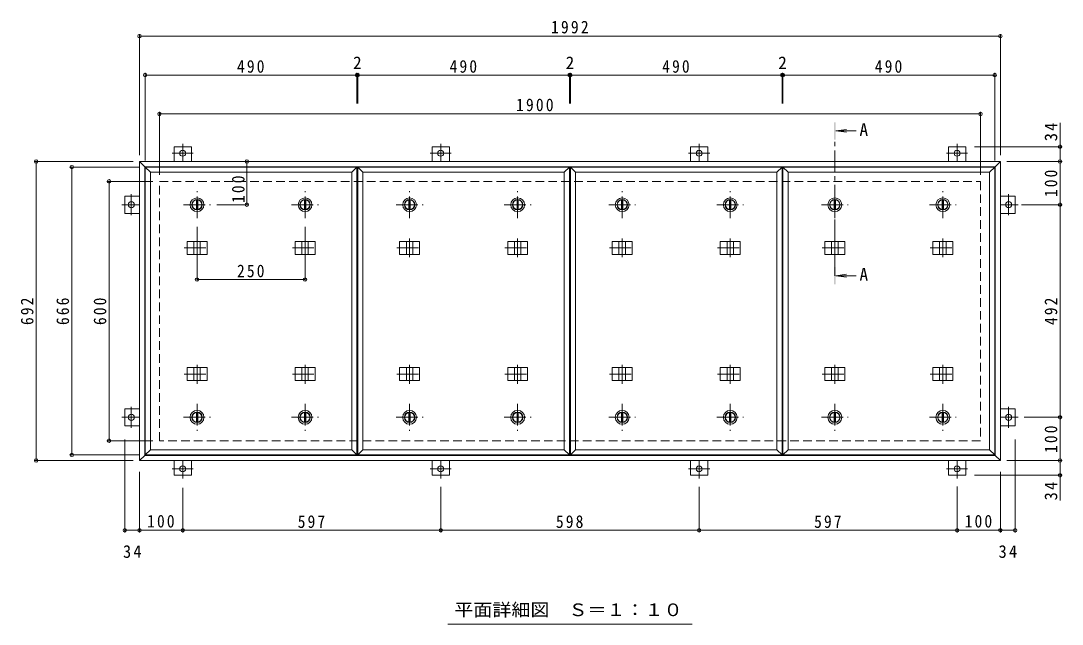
# Model space of a CAD drawing. Units: millimetres at full size, sheet at 1:10. Extents: x -2570 to 2371, y -1962 to 1085.
# Drawn here: x -2466 to -56, y -311 to 1085 of the extents above; entities that cross this region are included whole.
import ezdxf
from ezdxf.enums import TextEntityAlignment as Align

# ---------------------------------------------------------------- set-up
doc = ezdxf.new("R2010")
doc.units = ezdxf.units.MM
doc.header["$LTSCALE"] = 10
doc.header["$PDMODE"] = 32
doc.header["$PDSIZE"] = 8
doc.linetypes.add('CHAIN1', pattern=[8, 5, -1, 1, -1])
doc.linetypes.add('DASHED2', pattern=[3, 2, -1])
for name, color, linetype, lineweight in [('0-1_躯体', 2, 'DASHED2', 9), ('0-2_仕上', 4, 'Continuous', 9), ('0-3_建具', 4, 'Continuous', 9), ('0-5_寸法', 4, 'Continuous', 9), ('0-C', 2, 'Continuous', 9), ('0-E', 3, 'Continuous', 9), ('0-F', 7, 'Continuous', 9)]:
    doc.layers.add(name, color=color, linetype=linetype, lineweight=lineweight)
doc.styles.add('ＭＳ ゴシック', font='')
doc.styles.get('ＭＳ ゴシック').set_extended_font_data('MS Gothic')

msp = doc.modelspace()

# ---------------------------------------------------------------- linework, layer by layer
at = {"layer": '0-1_躯体'}
for p, q in [((-2145.05, 113.77), (-2145.05, 713.77)), ((-2145.05, 713.77), (-245.05, 713.77)), ((-245.05, 713.77), (-245.05, 113.77)), ((-245.05, 113.77), (-2145.05, 113.77))]:
    msp.add_line(p, q, dxfattribs=at)
at = {"layer": '0-2_仕上'}
for p, q in [((-2178.05, 746.77), (-2178.05, 80.77)), ((-1700.05, 734.77), (-1700.05, 92.77)), ((-1688.05, 746.77), (-1688.05, 80.77)), ((-1686.05, 746.77), (-1686.05, 80.77)), ((-1208.05, 734.77), (-1208.05, 92.77)), ((-1196.05, 746.77), (-1196.05, 80.77)), ((-1194.05, 746.77), (-1194.05, 80.77)), ((-716.05, 734.77), (-716.05, 92.77)), ((-704.05, 746.77), (-704.05, 80.77)), ((-702.05, 746.77), (-702.05, 80.77)), ((-224.05, 734.77), (-224.05, 92.77)), ((-212.05, 746.77), (-212.05, 80.77)), ((-2178.05, 80.77), (-1688.05, 80.77)), ((-1686.05, 80.77), (-1196.05, 80.77)), ((-1194.05, 80.77), (-704.05, 80.77)), ((-702.05, 80.77), (-212.05, 80.77))]:
    msp.add_line(p, q, dxfattribs=at)
for points in [[(-2166.05, 734.77), (-2178.05, 746.77), (-1688.05, 746.77)], [(-2166.05, 734.77), (-2166.05, 92.77), (-2178.05, 80.77)], [(-2166.05, 734.77), (-1700.05, 734.77), (-1688.05, 746.77)], [(-1674.05, 734.77), (-1686.05, 746.77), (-1196.05, 746.77)], [(-1674.05, 734.77), (-1674.05, 92.77), (-1686.05, 80.77)], [(-1674.05, 734.77), (-1208.05, 734.77), (-1196.05, 746.77)], [(-1182.05, 734.77), (-1194.05, 746.77), (-704.05, 746.77)], [(-1182.05, 734.77), (-1182.05, 92.77), (-1194.05, 80.77)], [(-1182.05, 734.77), (-716.05, 734.77), (-704.05, 746.77)], [(-690.05, 734.77), (-702.05, 746.77), (-212.05, 746.77)], [(-690.05, 734.77), (-690.05, 92.77), (-702.05, 80.77)], [(-690.05, 734.77), (-224.05, 734.77), (-212.05, 746.77)], [(-2166.05, 92.77), (-1700.05, 92.77), (-1688.05, 80.77)], [(-1674.05, 92.77), (-1208.05, 92.77), (-1196.05, 80.77)], [(-1182.05, 92.77), (-716.05, 92.77), (-704.05, 80.77)], [(-690.05, 92.77), (-224.05, 92.77), (-212.05, 80.77)]]:
    msp.add_lwpolyline(points, dxfattribs=at)
at = {"layer": '0-3_建具', "color": 2}
for p, q in [((-2191.05, 759.77), (-2179.05, 747.77)), ((-2191.05, 67.77), (-2191.05, 759.77)), ((-2191.05, 759.77), (-199.05, 759.77)), ((-2179.05, 79.77), (-2179.05, 747.77)), ((-2179.05, 747.77), (-211.05, 747.77)), ((-211.05, 747.77), (-199.05, 759.77)), ((-211.05, 79.77), (-211.05, 747.77)), ((-199.05, 759.77), (-199.05, 67.77)), ((-2179.05, 79.77), (-2191.05, 67.77)), ((-211.05, 79.77), (-2179.05, 79.77)), ((-211.05, 79.77), (-199.05, 67.77)), ((-199.05, 67.77), (-2191.05, 67.77))]:
    msp.add_line(p, q, dxfattribs=at)
at = {"layer": '0-3_建具', "linetype": 'CHAIN1'}
for p, q in [((-2058.05, 581.89), (-2058.05, 538.65)), ((-1808.05, 581.89), (-1808.05, 538.65)), ((-1566.05, 581.89), (-1566.05, 538.65)), ((-1316.05, 581.89), (-1316.05, 538.65)), ((-1074.05, 581.89), (-1074.05, 538.65)), ((-824.05, 581.89), (-824.05, 538.65)), ((-582.05, 581.89), (-582.05, 538.65)), ((-332.05, 581.89), (-332.05, 538.65)), ((-2087.46, 559.77), (-2028.64, 559.77)), ((-1837.46, 559.77), (-1778.64, 559.77)), ((-1595.46, 559.77), (-1536.64, 559.77)), ((-1345.46, 559.77), (-1286.64, 559.77)), ((-1103.46, 559.77), (-1044.64, 559.77)), ((-853.46, 559.77), (-794.64, 559.77)), ((-611.46, 559.77), (-552.64, 559.77)), ((-361.46, 559.77), (-302.64, 559.77)), ((-2087.46, 267.77), (-2028.64, 267.77)), ((-2058.05, 245.65), (-2058.05, 288.89)), ((-1837.46, 267.77), (-1778.64, 267.77)), ((-1808.05, 245.65), (-1808.05, 288.89)), ((-1595.46, 267.77), (-1536.64, 267.77)), ((-1566.05, 245.65), (-1566.05, 288.89)), ((-1345.46, 267.77), (-1286.64, 267.77)), ((-1316.05, 245.65), (-1316.05, 288.89)), ((-1103.46, 267.77), (-1044.64, 267.77)), ((-1074.05, 245.65), (-1074.05, 288.89)), ((-853.46, 267.77), (-794.64, 267.77)), ((-824.05, 245.65), (-824.05, 288.89)), ((-611.46, 267.77), (-552.64, 267.77)), ((-582.05, 245.65), (-582.05, 288.89)), ((-361.46, 267.77), (-302.64, 267.77)), ((-332.05, 245.65), (-332.05, 288.89))]:
    msp.add_line(p, q, dxfattribs=at)
at = {"layer": '0-3_建具'}
for p, q in [((-2081.14, 574.77), (-2081.14, 544.77)), ((-2081.14, 574.77), (-2034.96, 574.77)), ((-2065.55, 574.77), (-2065.55, 544.77)), ((-2050.55, 574.77), (-2050.55, 544.77)), ((-2034.96, 574.77), (-2034.96, 544.77)), ((-1831.14, 574.77), (-1831.14, 544.77)), ((-1831.14, 574.77), (-1784.96, 574.77)), ((-1815.55, 574.77), (-1815.55, 544.77)), ((-1800.55, 574.77), (-1800.55, 544.77)), ((-1784.96, 574.77), (-1784.96, 544.77)), ((-1589.14, 574.77), (-1589.14, 544.77)), ((-1589.14, 574.77), (-1542.96, 574.77)), ((-1573.55, 574.77), (-1573.55, 544.77)), ((-1558.55, 574.77), (-1558.55, 544.77)), ((-1542.96, 574.77), (-1542.96, 544.77)), ((-1339.14, 574.77), (-1339.14, 544.77)), ((-1339.14, 574.77), (-1292.96, 574.77)), ((-1323.55, 574.77), (-1323.55, 544.77)), ((-1308.55, 574.77), (-1308.55, 544.77)), ((-1292.96, 574.77), (-1292.96, 544.77)), ((-1097.14, 574.77), (-1097.14, 544.77)), ((-1097.14, 574.77), (-1050.96, 574.77)), ((-1081.55, 574.77), (-1081.55, 544.77)), ((-1066.55, 574.77), (-1066.55, 544.77)), ((-1050.96, 574.77), (-1050.96, 544.77)), ((-847.14, 574.77), (-847.14, 544.77)), ((-847.14, 574.77), (-800.96, 574.77)), ((-831.55, 574.77), (-831.55, 544.77)), ((-816.55, 574.77), (-816.55, 544.77)), ((-800.96, 574.77), (-800.96, 544.77)), ((-605.14, 574.77), (-605.14, 544.77)), ((-605.14, 574.77), (-558.96, 574.77)), ((-589.55, 574.77), (-589.55, 544.77)), ((-574.55, 574.77), (-574.55, 544.77)), ((-558.96, 574.77), (-558.96, 544.77)), ((-355.14, 574.77), (-355.14, 544.77)), ((-355.14, 574.77), (-308.96, 574.77)), ((-339.55, 574.77), (-339.55, 544.77)), ((-324.55, 574.77), (-324.55, 544.77)), ((-308.96, 574.77), (-308.96, 544.77)), ((-2081.14, 544.77), (-2034.96, 544.77)), ((-1831.14, 544.77), (-1784.96, 544.77)), ((-1589.14, 544.77), (-1542.96, 544.77)), ((-1339.14, 544.77), (-1292.96, 544.77)), ((-1097.14, 544.77), (-1050.96, 544.77)), ((-847.14, 544.77), (-800.96, 544.77)), ((-605.14, 544.77), (-558.96, 544.77)), ((-355.14, 544.77), (-308.96, 544.77)), ((-2081.14, 252.77), (-2081.14, 282.77)), ((-2081.14, 282.77), (-2034.96, 282.77)), ((-2065.55, 252.77), (-2065.55, 282.77)), ((-2050.55, 252.77), (-2050.55, 282.77)), ((-2034.96, 252.77), (-2034.96, 282.77)), ((-1831.14, 252.77), (-1831.14, 282.77)), ((-1831.14, 282.77), (-1784.96, 282.77)), ((-1815.55, 252.77), (-1815.55, 282.77)), ((-1800.55, 252.77), (-1800.55, 282.77)), ((-1784.96, 252.77), (-1784.96, 282.77)), ((-1589.14, 252.77), (-1589.14, 282.77)), ((-1589.14, 282.77), (-1542.96, 282.77)), ((-1573.55, 252.77), (-1573.55, 282.77)), ((-1558.55, 252.77), (-1558.55, 282.77)), ((-1542.96, 252.77), (-1542.96, 282.77)), ((-1339.14, 252.77), (-1339.14, 282.77)), ((-1339.14, 282.77), (-1292.96, 282.77)), ((-1323.55, 252.77), (-1323.55, 282.77)), ((-1308.55, 252.77), (-1308.55, 282.77)), ((-1292.96, 252.77), (-1292.96, 282.77)), ((-1097.14, 252.77), (-1097.14, 282.77)), ((-1097.14, 282.77), (-1050.96, 282.77)), ((-1081.55, 252.77), (-1081.55, 282.77)), ((-1066.55, 252.77), (-1066.55, 282.77)), ((-1050.96, 252.77), (-1050.96, 282.77)), ((-847.14, 252.77), (-847.14, 282.77)), ((-847.14, 282.77), (-800.96, 282.77)), ((-831.55, 252.77), (-831.55, 282.77)), ((-816.55, 252.77), (-816.55, 282.77)), ((-800.96, 252.77), (-800.96, 282.77)), ((-605.14, 252.77), (-605.14, 282.77)), ((-605.14, 282.77), (-558.96, 282.77)), ((-589.55, 252.77), (-589.55, 282.77)), ((-574.55, 252.77), (-574.55, 282.77)), ((-558.96, 252.77), (-558.96, 282.77)), ((-355.14, 252.77), (-355.14, 282.77)), ((-355.14, 282.77), (-308.96, 282.77)), ((-339.55, 252.77), (-339.55, 282.77)), ((-324.55, 252.77), (-324.55, 282.77)), ((-308.96, 252.77), (-308.96, 282.77)), ((-2081.14, 252.77), (-2034.96, 252.77)), ((-1831.14, 252.77), (-1784.96, 252.77)), ((-1589.14, 252.77), (-1542.96, 252.77)), ((-1339.14, 252.77), (-1292.96, 252.77)), ((-1097.14, 252.77), (-1050.96, 252.77)), ((-847.14, 252.77), (-800.96, 252.77)), ((-605.14, 252.77), (-558.96, 252.77)), ((-355.14, 252.77), (-308.96, 252.77))]:
    msp.add_line(p, q, dxfattribs=at)
at = {"layer": '0-5_寸法'}
for p, q in [((-580.05, 830.59), (-555.26, 833.85)), ((-580.05, 830.59), (-555.26, 827.32)), ((-580.05, 830.59), (-532.58, 830.59)), ((-580.05, 495.46), (-555.26, 498.72)), ((-580.05, 495.46), (-555.26, 492.2)), ((-580.05, 495.46), (-532.58, 495.46))]:
    msp.add_line(p, q, dxfattribs=at)
at = {"layer": '0-5_寸法', "linetype": 'CHAIN1'}
msp.add_line((-582.05, 495.46), (-582.05, 810.59), dxfattribs=at)
at = {"layer": '0-5_寸法', "color": 7}
msp.add_line((-1477.58, -310.85), (-912.52, -310.85), dxfattribs=at)
at = {"layer": '0-5_寸法'}
for points in [[(-580.05, 850.59), (-584.05, 850.59), (-580.05, 810.59), (-584.05, 810.59)], [(-580.05, 475.46), (-584.05, 475.46), (-580.05, 515.46), (-584.05, 515.46)]]:
    msp.add_solid(points, dxfattribs=at)
at = {"layer": '0-C', "linetype": 'CHAIN1'}
for p, q in [((-2058.05, 628.77), (-2058.05, 690.77)), ((-1808.05, 628.77), (-1808.05, 690.77)), ((-1566.05, 628.77), (-1566.05, 690.77)), ((-1316.05, 628.77), (-1316.05, 690.77)), ((-1074.05, 628.77), (-1074.05, 690.77)), ((-824.05, 628.77), (-824.05, 690.77)), ((-582.05, 628.77), (-582.05, 690.77)), ((-332.05, 628.77), (-332.05, 690.77)), ((-2089.05, 659.77), (-2027.05, 659.77)), ((-1839.05, 659.77), (-1777.05, 659.77)), ((-1597.05, 659.77), (-1535.05, 659.77)), ((-1347.05, 659.77), (-1285.05, 659.77)), ((-1105.05, 659.77), (-1043.05, 659.77)), ((-855.05, 659.77), (-793.05, 659.77)), ((-613.05, 659.77), (-551.05, 659.77)), ((-363.05, 659.77), (-301.05, 659.77)), ((-2058.05, 198.77), (-2058.05, 136.77)), ((-1808.05, 198.77), (-1808.05, 136.77)), ((-1566.05, 198.77), (-1566.05, 136.77)), ((-1316.05, 198.77), (-1316.05, 136.77)), ((-1074.05, 198.77), (-1074.05, 136.77)), ((-824.05, 198.77), (-824.05, 136.77)), ((-582.05, 198.77), (-582.05, 136.77)), ((-332.05, 198.77), (-332.05, 136.77)), ((-2089.05, 167.77), (-2027.05, 167.77)), ((-1839.05, 167.77), (-1777.05, 167.77)), ((-1597.05, 167.77), (-1535.05, 167.77)), ((-1347.05, 167.77), (-1285.05, 167.77)), ((-1105.05, 167.77), (-1043.05, 167.77)), ((-855.05, 167.77), (-793.05, 167.77)), ((-613.05, 167.77), (-551.05, 167.77)), ((-363.05, 167.77), (-301.05, 167.77))]:
    msp.add_line(p, q, dxfattribs=at)
at = {"layer": '0-C'}
for p, q in [((-2059.55, 671.17), (-2059.55, 648.37)), ((-2056.55, 671.17), (-2056.55, 648.37)), ((-1809.55, 671.17), (-1809.55, 648.37)), ((-1806.55, 671.17), (-1806.55, 648.37)), ((-1567.55, 671.17), (-1567.55, 648.37)), ((-1564.55, 671.17), (-1564.55, 648.37)), ((-1317.55, 671.17), (-1317.55, 648.37)), ((-1314.55, 671.17), (-1314.55, 648.37)), ((-1075.55, 671.17), (-1075.55, 648.37)), ((-1072.55, 671.17), (-1072.55, 648.37)), ((-825.55, 671.17), (-825.55, 648.37)), ((-822.55, 671.17), (-822.55, 648.37)), ((-583.55, 671.17), (-583.55, 648.37)), ((-580.55, 671.17), (-580.55, 648.37)), ((-333.55, 671.17), (-333.55, 648.37)), ((-330.55, 671.17), (-330.55, 648.37)), ((-2059.55, 156.37), (-2059.55, 179.17)), ((-2056.55, 156.37), (-2056.55, 179.17)), ((-1809.55, 156.37), (-1809.55, 179.17)), ((-1806.55, 156.37), (-1806.55, 179.17)), ((-1567.55, 156.37), (-1567.55, 179.17)), ((-1564.55, 156.37), (-1564.55, 179.17)), ((-1317.55, 156.37), (-1317.55, 179.17)), ((-1314.55, 156.37), (-1314.55, 179.17)), ((-1075.55, 156.37), (-1075.55, 179.17)), ((-1072.55, 156.37), (-1072.55, 179.17)), ((-825.55, 156.37), (-825.55, 179.17)), ((-822.55, 156.37), (-822.55, 179.17)), ((-583.55, 156.37), (-583.55, 179.17)), ((-580.55, 156.37), (-580.55, 179.17)), ((-333.55, 156.37), (-333.55, 179.17)), ((-330.55, 156.37), (-330.55, 179.17))]:
    msp.add_line(p, q, dxfattribs=at)
for centre, radius in [((-2058.05, 659.77), 16), ((-1808.05, 659.77), 16), ((-1566.05, 659.77), 16), ((-1316.05, 659.77), 16), ((-1074.05, 659.77), 16), ((-824.05, 659.77), 16), ((-582.05, 659.77), 16), ((-332.05, 659.77), 16), ((-2058.05, 659.77), 12), ((-2058.05, 659.77), 11.5), ((-1808.05, 659.77), 12), ((-1808.05, 659.77), 11.5), ((-1566.05, 659.77), 12), ((-1566.05, 659.77), 11.5), ((-1316.05, 659.77), 12), ((-1316.05, 659.77), 11.5), ((-1074.05, 659.77), 12), ((-1074.05, 659.77), 11.5), ((-824.05, 659.77), 12), ((-824.05, 659.77), 11.5), ((-582.05, 659.77), 12), ((-582.05, 659.77), 11.5), ((-332.05, 659.77), 12), ((-332.05, 659.77), 11.5), ((-2058.05, 167.77), 16), ((-2058.05, 167.77), 12), ((-2058.05, 167.77), 11.5), ((-1808.05, 167.77), 16), ((-1808.05, 167.77), 12), ((-1808.05, 167.77), 11.5), ((-1566.05, 167.77), 16), ((-1566.05, 167.77), 12), ((-1566.05, 167.77), 11.5), ((-1316.05, 167.77), 16), ((-1316.05, 167.77), 12), ((-1316.05, 167.77), 11.5), ((-1074.05, 167.77), 16), ((-1074.05, 167.77), 12), ((-1074.05, 167.77), 11.5), ((-824.05, 167.77), 16), ((-824.05, 167.77), 12), ((-824.05, 167.77), 11.5), ((-582.05, 167.77), 16), ((-582.05, 167.77), 12), ((-582.05, 167.77), 11.5), ((-332.05, 167.77), 16), ((-332.05, 167.77), 12), ((-332.05, 167.77), 11.5)]:
    msp.add_circle(centre, radius, dxfattribs=at)
at = {"layer": '0-E', "linetype": 'CHAIN1'}
for p, q in [((-2091.05, 800.94), (-2091.05, 759.77)), ((-1494.05, 800.94), (-1494.05, 759.77)), ((-896.05, 800.94), (-896.05, 759.77)), ((-299.05, 800.94), (-299.05, 759.77)), ((-2066.67, 778.97), (-2115.43, 778.97)), ((-1469.67, 778.97), (-1518.43, 778.97)), ((-871.67, 778.97), (-920.43, 778.97)), ((-274.67, 778.97), (-323.43, 778.97)), ((-2210.25, 684.15), (-2210.25, 635.39)), ((-179.85, 635.39), (-179.85, 684.15)), ((-2232.22, 659.77), (-2191.05, 659.77)), ((-157.88, 659.77), (-199.05, 659.77)), ((-2210.25, 192.15), (-2210.25, 143.39)), ((-179.85, 143.39), (-179.85, 192.15)), ((-2232.22, 167.77), (-2191.05, 167.77)), ((-157.88, 167.77), (-199.05, 167.77)), ((-2115.43, 48.57), (-2066.67, 48.57)), ((-2091.05, 26.6), (-2091.05, 67.77)), ((-1518.43, 48.57), (-1469.67, 48.57)), ((-1494.05, 26.6), (-1494.05, 67.77)), ((-920.43, 48.57), (-871.67, 48.57)), ((-896.05, 26.6), (-896.05, 67.77)), ((-323.43, 48.57), (-274.67, 48.57)), ((-299.05, 26.6), (-299.05, 67.77))]:
    msp.add_line(p, q, dxfattribs=at)
at = {"layer": '0-E'}
for p, q in [((-2111.05, 793.97), (-2071.05, 793.97)), ((-2111.05, 793.97), (-2111.05, 759.77)), ((-2071.05, 793.97), (-2071.05, 759.77)), ((-1514.05, 793.97), (-1474.05, 793.97)), ((-1514.05, 793.97), (-1514.05, 759.77)), ((-1474.05, 793.97), (-1474.05, 759.77)), ((-916.05, 793.97), (-876.05, 793.97)), ((-916.05, 793.97), (-916.05, 759.77)), ((-876.05, 793.97), (-876.05, 759.77)), ((-319.05, 793.97), (-279.05, 793.97)), ((-319.05, 793.97), (-319.05, 759.77)), ((-279.05, 793.97), (-279.05, 759.77)), ((-2225.25, 639.77), (-2225.25, 679.77)), ((-2225.25, 679.77), (-2191.05, 679.77)), ((-164.85, 679.77), (-199.05, 679.77)), ((-164.85, 679.77), (-164.85, 639.77)), ((-2225.25, 639.77), (-2191.05, 639.77)), ((-164.85, 639.77), (-199.05, 639.77)), ((-2225.25, 147.77), (-2225.25, 187.77)), ((-2225.25, 187.77), (-2191.05, 187.77)), ((-164.85, 187.77), (-199.05, 187.77)), ((-164.85, 187.77), (-164.85, 147.77)), ((-2225.25, 147.77), (-2191.05, 147.77)), ((-164.85, 147.77), (-199.05, 147.77)), ((-2111.05, 33.57), (-2111.05, 67.77)), ((-2071.05, 33.57), (-2071.05, 67.77)), ((-1514.05, 33.57), (-1514.05, 67.77)), ((-1474.05, 33.57), (-1474.05, 67.77)), ((-916.05, 33.57), (-916.05, 67.77)), ((-876.05, 33.57), (-876.05, 67.77)), ((-319.05, 33.57), (-319.05, 67.77)), ((-279.05, 33.57), (-279.05, 67.77)), ((-2071.05, 33.57), (-2111.05, 33.57)), ((-1474.05, 33.57), (-1514.05, 33.57)), ((-876.05, 33.57), (-916.05, 33.57)), ((-279.05, 33.57), (-319.05, 33.57))]:
    msp.add_line(p, q, dxfattribs=at)
for centre in [(-2091.05, 778.97), (-1494.05, 778.97), (-896.05, 778.97), (-299.05, 778.97), (-2210.25, 659.77), (-179.85, 659.77), (-2210.25, 167.77), (-179.85, 167.77), (-2091.05, 48.57), (-1494.05, 48.57), (-896.05, 48.57), (-299.05, 48.57)]:
    msp.add_circle(centre, 7, dxfattribs=at)
at = {"layer": '0-F'}
for p, q in [((-2191.05, 774.77), (-2191.05, 1054.77)), ((-2191.05, 1049.77), (-199.05, 1049.77)), ((-199.05, 774.77), (-199.05, 1054.77)), ((-2178.05, 761.77), (-2178.05, 964.77)), ((-212.05, 761.77), (-212.05, 964.77)), ((-2178.05, 959.77), (-1688.05, 959.77)), ((-1688.05, 962.77), (-1688.05, 893.91)), ((-1688.05, 959.77), (-1686.05, 959.77)), ((-1686.05, 962.77), (-1686.05, 893.91)), ((-1686.05, 959.77), (-1196.05, 959.77)), ((-1196.05, 962.77), (-1196.05, 893.91)), ((-1196.05, 959.77), (-1194.05, 959.77)), ((-1194.05, 962.77), (-1194.05, 893.91)), ((-1194.05, 959.77), (-704.05, 959.77)), ((-704.05, 962.77), (-704.05, 893.91)), ((-704.05, 959.77), (-702.05, 959.77)), ((-702.05, 962.77), (-702.05, 893.91)), ((-702.05, 959.77), (-212.05, 959.77)), ((-2145.05, 728.77), (-2145.05, 874.77)), ((-2145.05, 869.77), (-245.05, 869.77)), ((-245.05, 728.77), (-245.05, 874.77)), ((-60.96, 793.97), (-60.96, 849.15)), ((-55.96, 793.97), (-259.05, 793.97)), ((-60.96, 759.77), (-60.96, 793.97)), ((-2206.05, 759.77), (-2435.31, 759.77)), ((-2430.31, 67.77), (-2430.31, 759.77)), ((-1942.7, 759.77), (-1942.7, 659.77)), ((-184.05, 759.77), (-55.96, 759.77)), ((-60.96, 659.77), (-60.96, 759.77)), ((-2193.05, 746.77), (-2352.84, 746.77)), ((-2347.84, 80.77), (-2347.84, 746.77)), ((-2160.05, 713.77), (-2266.67, 713.77)), ((-2261.67, 113.77), (-2261.67, 713.77)), ((-1939.7, 659.77), (-2011.87, 659.77)), ((-150.12, 659.77), (-55.96, 659.77)), ((-60.96, 167.77), (-60.96, 659.77)), ((-2058.05, 483.47), (-2058.05, 608.77)), ((-1808.05, 483.47), (-1808.05, 608.77)), ((-2058.05, 486.47), (-1808.05, 486.47)), ((-143.53, 167.77), (-55.96, 167.77)), ((-60.96, 67.77), (-60.96, 167.77)), ((-2160.05, 113.77), (-2266.67, 113.77)), ((-2225.25, -98.6), (-2225.25, 116.56)), ((-164.85, -98.6), (-164.85, 116.56)), ((-2193.05, 80.77), (-2352.84, 80.77)), ((-2206.05, 67.77), (-2435.31, 67.77)), ((-184.05, 67.77), (-55.96, 67.77)), ((-60.96, 67.77), (-60.96, 33.57)), ((-2191.05, 41.56), (-2191.05, -98.6)), ((-55.96, 33.57), (-259.05, 33.57)), ((-199.05, 41.56), (-199.05, -98.6)), ((-60.96, 33.57), (-60.96, -24.38)), ((-2091.05, 4.26), (-2091.05, -98.6)), ((-1494.05, -96.6), (-1494.05, 6.6)), ((-896.05, -96.6), (-896.05, 6.6)), ((-299.05, 7.63), (-299.05, -98.6)), ((-2225.25, -93.6), (-2191.05, -93.6)), ((-2191.05, -93.6), (-2091.05, -93.6)), ((-2091.05, -93.6), (-1494.05, -93.6)), ((-1494.05, -93.6), (-896.05, -93.6)), ((-896.05, -93.6), (-299.05, -93.6)), ((-299.05, -93.6), (-199.05, -93.6)), ((-199.05, -93.6), (-164.85, -93.6))]:
    msp.add_line(p, q, dxfattribs=at)
for p in [(-2191.05, 1049.77), (-199.05, 1049.77), (-2178.05, 959.77), (-1688.05, 959.77), (-1686.05, 959.77), (-1196.05, 959.77), (-1194.05, 959.77), (-704.05, 959.77), (-702.05, 959.77), (-212.05, 959.77), (-2145.05, 869.77), (-245.05, 869.77), (-60.96, 793.97), (-2430.31, 759.77), (-2347.84, 746.77), (-1942.7, 759.77), (-60.96, 759.77), (-2261.67, 713.77), (-1942.7, 659.77), (-60.96, 659.77), (-2058.05, 486.47), (-1808.05, 486.47), (-60.96, 167.77), (-2261.67, 113.77), (-2347.84, 80.77), (-2430.31, 67.77), (-60.96, 67.77), (-60.96, 33.57), (-2225.25, -93.6), (-2191.05, -93.6), (-2091.05, -93.6), (-1494.05, -93.6), (-896.05, -93.6), (-299.05, -93.6), (-199.05, -93.6), (-164.85, -93.6)]:
    msp.add_point(p, dxfattribs=at)

# ---------------------------------------------------------------- texts
at = {"layer": '0-5_寸法', "color": 2, "style": 'ＭＳ ゴシック'}
for p in [(-525.02, 810.19), (-525.02, 475.07)]:
    msp.add_text('A', height=29.33, dxfattribs=at).set_placement(p, align=Align.BOTTOM_LEFT)
at = {"layer": '0-5_寸法', "color": 2, "style": 'ＭＳ ゴシック', "width": 1.1}
msp.add_text('平面詳細図\u3000Ｓ＝１：１０', height=29.33, dxfattribs=at).set_placement((-1462.55, -301.04), align=Align.BOTTOM_LEFT)
at = {"layer": '0-F', "color": 2, "style": 'ＭＳ ゴシック'}
for p in [(-1697.05, 964.77), (-1205.05, 964.77), (-713.05, 964.77)]:
    msp.add_text('2', height=29.33, dxfattribs=at).set_placement(p, align=Align.BOTTOM_LEFT)
at = {"layer": '0-F', "color": 2, "char_height": 29.33, "attachment_point": 7, "style": 'ＭＳ ゴシック'}
for s, insert in [('\\T1.28;\\W0.9;1992', (-1238.8, 1055.77)), ('\\T1.27;\\W0.9;490', (-1965.55, 964.77)), ('\\T1.27;\\W0.9;490', (-1473.55, 964.77)), ('\\T1.27;\\W0.9;490', (-981.55, 964.77)), ('\\T1.27;\\W0.9;490', (-489.55, 964.77)), ('\\T1.28;\\W0.9;1900', (-1319.81, 875.77)), ('\\T1.27;\\W0.9;250', (-1965.55, 491.47)), ('\\T1.27;\\W0.9;100', (-2173.55, -87.6)), ('\\T1.27;\\W0.9;597', (-1825.05, -88.6)), ('\\T1.27;\\W0.9;598', (-1227.55, -88.6)), ('\\T1.27;\\W0.9;597', (-630.05, -88.6)), ('\\T1.27;\\W0.9;100', (-281.55, -87.6)), ('\\T1.27;\\W0.95;34', (-2229.4, -157.82)), ('\\T1.27;\\W0.95;34', (-203.2, -157.82))]:
    msp.add_mtext(s, dxfattribs=dict(at, insert=insert))
at = {"layer": '0-F', "color": 2, "char_height": 29.33, "attachment_point": 7, "rotation": 90, "style": 'ＭＳ ゴシック'}
for s, insert in [('\\T1.27;\\W0.95;34', (-66.96, 806.65)), ('\\T1.27;\\W0.9;100', (-1947.7, 663.78)), ('\\T1.27;\\W0.9;100', (-66.96, 677.27)), ('\\T1.27;\\W0.9;692', (-2436.31, 381.27)), ('\\T1.27;\\W0.9;666', (-2353.84, 381.27)), ('\\T1.27;\\W0.9;600', (-2267.67, 381.27)), ('\\T1.27;\\W0.9;492', (-66.96, 381.27)), ('\\T1.27;\\W0.9;100', (-66.96, 85.27)), ('\\T1.27;\\W0.95;34', (-66.96, -24.38))]:
    msp.add_mtext(s, dxfattribs=dict(at, insert=insert))

doc.saveas('drawing.dxf')
